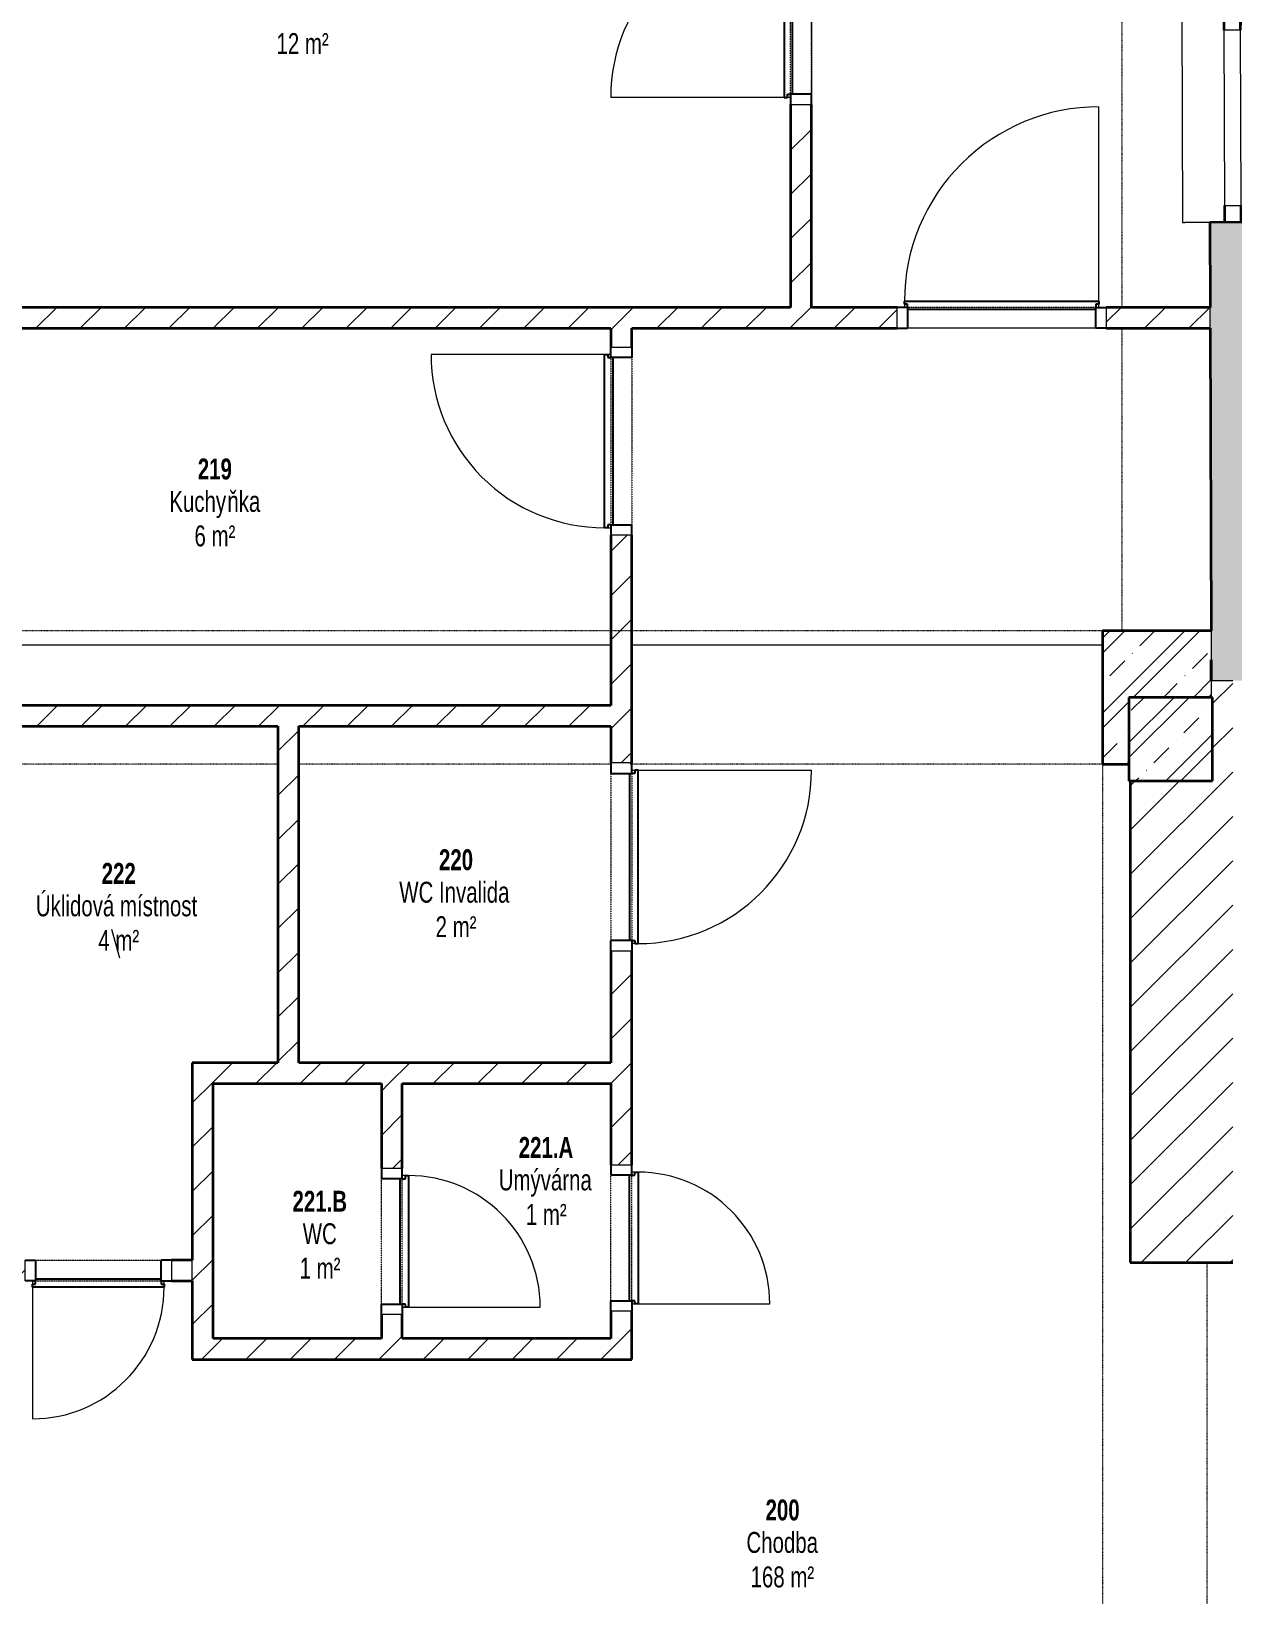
# Model space of a CAD drawing. Header units: millimetres. Extents: x 48671 to 278361, y -45352 to 20466.
# Drawn here: x 72503 to 78250, y -21783 to -14301 of the extents above; entities that cross this region are included whole.
import ezdxf

# ---------------------------------------------------------------- set-up
doc = ezdxf.new("R2010")
doc.units = ezdxf.units.MM
doc.linetypes.add('Dash dot dot', pattern=[5, 2, -1, 0, -1, 0, -1])
doc.linetypes.add('Čerchovaná se dvěma tečkami', pattern=[2.59, 1, -0.53, 0, -0.53, 0, -0.53])
for name, color, linetype, lineweight in [('A-AREA-IDEN', 2, 'Continuous', 9), ('A-DETL', 90, 'Continuous', 13), ('A-DOOR', 31, 'Continuous', 13), ('A-DOOR-FRAM', 31, 'Continuous', 25), ('A-FLOR', 192, 'Continuous', 13), ('A-GENM', 13, 'Continuous', 13), ('A-GLAZ', 151, 'Continuous', 13), ('A-WALL', 113, 'Continuous', 13), ('A-WALL-PATT', 111, 'Continuous', 35), ('S-COLS', 52, 'Continuous', 13)]:
    doc.layers.add(name, color=color, linetype=linetype, lineweight=lineweight)
doc.styles.add('Arial_1', font='arial.ttf', dxfattribs={"width": 0.7, "height": 100})
doc.styles.add('Arial_B', font='arialbd.ttf', dxfattribs={"width": 0.7, "height": 100})
pattern_1 = [(45, (0, 0), (-106.06602, 106.06602), [])]

# ---------------------------------------------------------------- blocks, each defined once
blk = doc.blocks.new('DVERE_1k_oblozka - DD03_01_800x1970_koupelna-1549489-1NP_NÁVRH B')
at = {"layer": 'A-DOOR'}
for p, q in [((-415, 47.1), (-415, 907.1)), ((305, 77.1), (-305, 77.1)), ((415, 77.1), (415, 47.1)), ((-400, 47.1), (-450, 47.1)), ((-450, 47.1), (-450, -52.9)), ((-400, -52.9), (-400, 47.1)), ((450, 47.1), (400, 47.1)), ((400, 47.1), (400, -52.9)), ((450, -52.9), (450, 47.1)), ((-450, -52.9), (-400, -52.9)), ((400, -52.9), (450, -52.9))]:
    blk.add_line(p, q, dxfattribs=at)
at = {"layer": 'A-DOOR', "lineweight": 25}
for p, q in [((415, 77.1), (-415, 77.1)), ((-415, 77.1), (-415, 62.1)), ((415, 62.1), (415, 77.1)), ((-415, 62.1), (-400, 62.1)), ((-400, 62.1), (-400, 47.1)), ((-400, 37.1), (400, 37.1)), ((400, 47.1), (400, 62.1)), ((400, 62.1), (415, 62.1))]:
    blk.add_line(p, q, dxfattribs=at)
at = {"layer": 'A-DOOR', "linetype": 'Čerchovaná se dvěma tečkami'}
for p, q in [((-400, 47.1), (400, 47.1)), ((-400, -52.9), (400, -52.9))]:
    blk.add_line(p, q, dxfattribs=at)
at = {"layer": 'A-DOOR'}
blk.add_arc((-415, 77.1), 830, 360, 90, dxfattribs=at)
at = {"layer": 'A-DOOR-FRAM'}
for p, q in [((-400, 47.1), (-450, 47.1)), ((-400, -52.9), (-400, 47.1)), ((400, 47.1), (400, -52.9)), ((400, 47.1), (450, 47.1)), ((-450, -52.9), (-400, -52.9)), ((450, -52.9), (400, -52.9))]:
    blk.add_line(p, q, dxfattribs=at)
blk = doc.blocks.new('DVERE_1k_oblozka - DD03_01_600x1970_koupelna-1549511-1NP_NÁVRH B')
at = {"layer": 'A-DOOR'}
for p, q in [((-350, 52.9), (-300, 52.9)), ((-350, -47.1), (-350, 52.9)), ((-300, 52.9), (-300, -47.1)), ((300, 52.9), (350, 52.9)), ((300, -47.1), (300, 52.9)), ((350, 52.9), (350, -47.1)), ((-300, -47.1), (-350, -47.1)), ((-315, -47.1), (-315, -707.1)), ((350, -47.1), (300, -47.1)), ((315, -77.1), (315, -47.1)), ((205, -77.1), (-205, -77.1))]:
    blk.add_line(p, q, dxfattribs=at)
at = {"layer": 'A-DOOR', "linetype": 'Čerchovaná se dvěma tečkami'}
for p, q in [((-300, 52.9), (300, 52.9)), ((-300, -47.1), (300, -47.1))]:
    blk.add_line(p, q, dxfattribs=at)
at = {"layer": 'A-DOOR', "lineweight": 25}
for p, q in [((-315, -62.1), (-300, -62.1)), ((-315, -77.1), (-315, -62.1)), ((-300, -37.1), (300, -37.1)), ((-300, -62.1), (-300, -47.1)), ((300, -47.1), (300, -62.1)), ((300, -62.1), (315, -62.1)), ((315, -62.1), (315, -77.1)), ((315, -77.1), (-315, -77.1))]:
    blk.add_line(p, q, dxfattribs=at)
at = {"layer": 'A-DOOR'}
blk.add_arc((-315, -77.1), 630, 270, 0, dxfattribs=at)
at = {"layer": 'A-DOOR-FRAM'}
for p, q in [((-350, 52.9), (-300, 52.9)), ((-300, 52.9), (-300, -47.1)), ((300, -47.1), (300, 52.9)), ((350, 52.9), (300, 52.9)), ((-300, -47.1), (-350, -47.1)), ((300, -47.1), (350, -47.1))]:
    blk.add_line(p, q, dxfattribs=at)
blk = doc.blocks.new('DVERE_1k_oblozka - DD03_01_800x1970_koupelna-1549510-1NP_NÁVRH B')
at = {"layer": 'A-DOOR'}
for p, q in [((-450, 52.9), (-400, 52.9)), ((-450, -47.1), (-450, 52.9)), ((-400, 52.9), (-400, -47.1)), ((400, 52.9), (450, 52.9)), ((400, -47.1), (400, 52.9)), ((450, 52.9), (450, -47.1)), ((-400, -47.1), (-450, -47.1)), ((-415, -47.1), (-415, -907.1)), ((450, -47.1), (400, -47.1)), ((415, -77.1), (415, -47.1)), ((305, -77.1), (-305, -77.1))]:
    blk.add_line(p, q, dxfattribs=at)
at = {"layer": 'A-DOOR', "linetype": 'Čerchovaná se dvěma tečkami'}
for p, q in [((-400, 52.9), (400, 52.9)), ((-400, -47.1), (400, -47.1))]:
    blk.add_line(p, q, dxfattribs=at)
at = {"layer": 'A-DOOR', "lineweight": 25}
for p, q in [((-415, -62.1), (-400, -62.1)), ((-415, -77.1), (-415, -62.1)), ((-400, -37.1), (400, -37.1)), ((-400, -62.1), (-400, -47.1)), ((400, -47.1), (400, -62.1)), ((400, -62.1), (415, -62.1)), ((415, -62.1), (415, -77.1)), ((415, -77.1), (-415, -77.1))]:
    blk.add_line(p, q, dxfattribs=at)
at = {"layer": 'A-DOOR'}
blk.add_arc((-415, -77.1), 830, 270, 0, dxfattribs=at)
at = {"layer": 'A-DOOR-FRAM'}
for p, q in [((-450, 52.9), (-400, 52.9)), ((-400, 52.9), (-400, -47.1)), ((400, -47.1), (400, 52.9)), ((450, 52.9), (400, 52.9)), ((-400, -47.1), (-450, -47.1)), ((400, -47.1), (450, -47.1))]:
    blk.add_line(p, q, dxfattribs=at)
blk = doc.blocks.new('DVERE_1k_oblozka - DD03_01_900x1970_koupelna-1549518-1NP_NÁVRH B')
at = {"layer": 'A-DOOR'}
for p, q in [((-500, 52.9), (-450, 52.9)), ((-500, -47.1), (-500, 52.9)), ((-450, 52.9), (-450, -47.1)), ((450, 52.9), (500, 52.9)), ((450, -47.1), (450, 52.9)), ((500, 52.9), (500, -47.1)), ((-450, -47.1), (-500, -47.1)), ((-465, -47.1), (-465, -1007.1)), ((500, -47.1), (450, -47.1)), ((465, -77.1), (465, -47.1)), ((355, -77.1), (-355, -77.1))]:
    blk.add_line(p, q, dxfattribs=at)
at = {"layer": 'A-DOOR', "linetype": 'Čerchovaná se dvěma tečkami'}
for p, q in [((-450, 52.9), (450, 52.9)), ((-450, -47.1), (450, -47.1))]:
    blk.add_line(p, q, dxfattribs=at)
at = {"layer": 'A-DOOR', "lineweight": 25}
for p, q in [((-465, -62.1), (-450, -62.1)), ((-465, -77.1), (-465, -62.1)), ((-450, -37.1), (450, -37.1)), ((-450, -62.1), (-450, -47.1)), ((450, -47.1), (450, -62.1)), ((450, -62.1), (465, -62.1)), ((465, -62.1), (465, -77.1)), ((465, -77.1), (-465, -77.1))]:
    blk.add_line(p, q, dxfattribs=at)
at = {"layer": 'A-DOOR'}
blk.add_arc((-465, -77.1), 930, 270, 0, dxfattribs=at)
at = {"layer": 'A-DOOR-FRAM'}
for p, q in [((-500, 52.9), (-450, 52.9)), ((-450, 52.9), (-450, -47.1)), ((450, -47.1), (450, 52.9)), ((500, 52.9), (450, 52.9)), ((-450, -47.1), (-500, -47.1)), ((450, -47.1), (500, -47.1))]:
    blk.add_line(p, q, dxfattribs=at)
blk = doc.blocks.new('OKNO_1k_nadsvetlik - OKNO_1k_nadsvetlik_1000 x 1500-V39-1NP_NÁVRH B')
at = {"layer": 'A-GLAZ'}
h = blk.add_hatch(dxfattribs=at)
h.set_pattern_fill('FP_89', color=256, style=0, pattern_type=2)
h.set_pattern_definition([(89.818, (-14963.73, -78191.353), (-43.061545, 75.137164), [50, -100]), (149.818, (-14963.57, -78141.353), (-86.601465, 0.27619), [50, -100]), (29.818, (-14963.57, -78141.353), (43.53992, 74.860973), [50, -100])])
h.paths.add_polyline_path([(500, 50), (500, 100), (450, 100), (450, 50), (499.8, 50)])
h.paths.add_polyline_path([(-450, 50), (-450, 100), (-500, 100), (-499.5, 50), (-470.2, 50)])
at = {"layer": 'A-GLAZ', "lineweight": 35}
for p, q in [((-450, 50), (-450, 100)), ((450, 100), (450, 50)), ((-500, 50), (-450, 50)), ((-420, 50), (-500, 50)), ((500, 50), (420, 50)), ((450, 50), (500, 50)), ((-500, -30), (-420, -30)), ((420, -30), (500, -30))]:
    blk.add_line(p, q, dxfattribs=at)
at = {"layer": 'A-GLAZ'}
for p, q in [((420, 50), (-420, 50)), ((-420, 50), (-420, -30)), ((420, -30), (420, 50)), ((-420, -30), (420, -30))]:
    blk.add_line(p, q, dxfattribs=at)
blk = doc.blocks.new('parapet s nosem_vnitní - parapet s nosem_vnitní-1280344-1NP_NÁVRH B')
at = {"layer": 'A-GENM'}
for p, q in [((-500, -190), (-500, -70)), ((500, -70), (500, -190)), ((-500, -190), (-500, -200)), ((-500, -200), (500, -200)), ((500, -200), (500, -190))]:
    blk.add_line(p, q, dxfattribs=at)
blk = doc.blocks.new('DVERE_1k_oblozka - DD03_01_600x1970_koupelna-1549522-1NP_NÁVRH B')
at = {"layer": 'A-DOOR'}
for p, q in [((-350, 52.9), (-300, 52.9)), ((-350, -47.1), (-350, 52.9)), ((-300, 52.9), (-300, -47.1)), ((300, 52.9), (350, 52.9)), ((300, -47.1), (300, 52.9)), ((350, 52.9), (350, -47.1)), ((-300, -47.1), (-350, -47.1)), ((-315, -47.1), (-315, -707.1)), ((350, -47.1), (300, -47.1)), ((315, -77.1), (315, -47.1)), ((205, -77.1), (-205, -77.1))]:
    blk.add_line(p, q, dxfattribs=at)
at = {"layer": 'A-DOOR', "linetype": 'Čerchovaná se dvěma tečkami'}
for p, q in [((-300, 52.9), (300, 52.9)), ((-300, -47.1), (300, -47.1))]:
    blk.add_line(p, q, dxfattribs=at)
at = {"layer": 'A-DOOR', "lineweight": 25}
for p, q in [((-315, -62.1), (-300, -62.1)), ((-315, -77.1), (-315, -62.1)), ((-300, -37.1), (300, -37.1)), ((-300, -62.1), (-300, -47.1)), ((300, -47.1), (300, -62.1)), ((300, -62.1), (315, -62.1)), ((315, -62.1), (315, -77.1)), ((315, -77.1), (-315, -77.1))]:
    blk.add_line(p, q, dxfattribs=at)
at = {"layer": 'A-DOOR'}
blk.add_arc((-315, -77.1), 630, 270, 0, dxfattribs=at)
at = {"layer": 'A-DOOR-FRAM'}
for p, q in [((-350, 52.9), (-300, 52.9)), ((-300, 52.9), (-300, -47.1)), ((300, -47.1), (300, 52.9)), ((350, 52.9), (300, 52.9)), ((-300, -47.1), (-350, -47.1)), ((300, -47.1), (350, -47.1))]:
    blk.add_line(p, q, dxfattribs=at)
blk = doc.blocks.new('Betonový čtvercový sloup - 400 x 400-V84-1NP_NÁVRH B')
at = {"layer": 'S-COLS'}
h = blk.add_hatch(dxfattribs=at)
h.set_pattern_fill('FP_141', color=256, style=0, pattern_type=2)
h.set_pattern_definition([(45, (-77953.28, 17688.34), (-179.6051, 179.6051), []), (45, (-77881.44, 17688.34), (-179.6051, 179.6051), []), (45, (-77737.76, 17688.34), (-107.7631, 251.4472), [101.6, -50.8, 1.676, -49.124])])
h.paths.add_polyline_path([(200, -200), (200, 200), (-200, 200), (-200, -200)])
at = {"layer": 'S-COLS', "lineweight": 35}
for p, q in [((200, 200), (-200, 200)), ((-200, 200), (-200, -200)), ((200, -200), (200, 200)), ((-200, -200), (200, -200))]:
    blk.add_line(p, q, dxfattribs=at)

msp = doc.modelspace()

# ---------------------------------------------------------------- hatches: boundary and pattern name
at = {"layer": 'A-WALL-PATT', "lineweight": 13}
h = msp.add_hatch(dxfattribs=at)
h.set_pattern_fill('FP_7', color=256, angle=45, style=0, pattern_type=2)
h.set_pattern_definition([(135.182, (78326.96, -11070.65), (-143.227, -144.14), []), (90.182, (78258.93, -10841.92), (-144.1397, 143.227), [25.4, -261.968]), (135.182, (78258.85, -10816.52), (-143.227, -144.14), [25.4, -177.8]), (180.182, (78240.83, -10798.62), (-143.227, -144.1397), [25.4, -261.968]), (225.182, (78215.43, -10798.7), (144.14, -143.227), [25.4, -177.8]), (90.182, (78197.61, -10842.11), (-144.1397, 143.227), [25.4, -261.968]), (135.182, (78215.63, -10860.02), (-143.227, -144.14), [25.4, -177.8]), (180.182, (78241.03, -10859.94), (-143.227, -144.1397), [25.4, -261.968]), (225.182, (78258.93, -10841.92), (144.14, -143.227), [25.4, -177.8]), (135.182, (78174.18, -10775.6), (-143.227, -144.14), [50.8, -152.4])])
h.paths.add_polyline_path([(78249.8, -17408.3), (78347.1, -17408.3), (78340.1, -15214.6), (78140.1, -15215.3), (78147.1, -17408.3)])
h.paths.add_polyline_path([(78137, -14215.3), (78337, -14214.6), (78333.8, -13219.6), (78133.8, -13220.3), (78137, -14214.6)])
h.paths.add_polyline_path([(78130.6, -12220.3), (78330.6, -12219.6), (78327.4, -11219.7), (78127.4, -11220.3), (78130.6, -12219.6)])
h.paths.add_polyline_path([(78124.3, -10220.3), (78324.3, -10219.7), (78321.1, -9214.7), (78121.1, -9215.3), (78124.3, -10219.7)])
h.paths.add_polyline_path([(78117.9, -8215.3), (78317.9, -8214.7), (78314.7, -7214.7), (78114.7, -7215.3), (78117.9, -8214.7)])
h.paths.add_polyline_path([(78111.5, -6215.3), (78311.5, -6214.7), (78308.1, -5211.6), (78108.3, -5213.1), (78111.5, -6214.7)])
h = msp.add_hatch(dxfattribs=at)
h.set_pattern_fill('FP_21', color=256, style=0, pattern_type=2)
h.set_pattern_definition(pattern_1)
h.paths.add_polyline_path([(76134.6, -15621.9), (76234.6, -15621.9), (76234.6, -14651.9), (76134.6, -14651.9), (76134.6, -14904.6)])
h.paths.add_polyline_path([(76134.6, -13751.9), (76234.6, -13751.9), (76234.6, -12711.9), (76134.6, -12711.9), (76134.6, -12892.6)])
h.paths.add_polyline_path([(76234.6, -11811.9), (76234.6, -5528.2), (76134.6, -5528.2), (76134.6, -11811.9), (76186, -11811.9)])
h = msp.add_hatch(dxfattribs=at)
h.set_pattern_fill('FP_21', color=256, style=0, pattern_type=2)
h.set_pattern_definition(pattern_1)
h.paths.add_polyline_path([(77698.1, -15721.9), (78141.8, -15721.9), (78141.4, -15621.9), (77644.6, -15621.9), (77644.6, -15721.9)])
h.paths.add_polyline_path([(76186, -15721.9), (76644.6, -15721.9), (76644.6, -15621.9), (71705.3, -15621.9), (71705.8, -15721.9), (75375.2, -15721.9)])
h = msp.add_hatch(dxfattribs=at)
h.set_pattern_fill('FP_21', color=256, style=0, pattern_type=2)
h.set_pattern_definition(pattern_1)
h.paths.add_polyline_path([(75375.2, -20656.9), (75375.2, -20425.4), (75275.2, -20425.4), (75275.2, -20656.9)])
h.paths.add_polyline_path([(75275.2, -19725.4), (75375.2, -19725.4), (75375.2, -18701.9), (75275.2, -18701.9), (75275.2, -19336.9)])
h.paths.add_polyline_path([(75275.2, -17801.9), (75375.2, -17801.9), (75375.2, -16711.9), (75275.2, -16711.9), (75275.2, -17626.9)])
h.paths.add_polyline_path([(75275.2, -15811.9), (75375.2, -15811.9), (75375.2, -15721.9), (75275.2, -15721.9)])
h = msp.add_hatch(dxfattribs=at)
h.set_pattern_fill('FP_28', color=256, angle=45, style=0, pattern_type=2)
h.set_pattern_definition([(45, (0, 0), (-179.6051, 179.6051), []), (45, (71.84, -6e-14), (-179.6051, 179.6051), []), (45, (215.53, -2e-13), (-107.7631, 251.4472), [101.6, -50.8, 1.676, -49.124])])
h.paths.add_polyline_path([(77753.3, -17808.3), (77753.3, -17488.3), (78146.8, -17488.3), (78146.4, -17169.9), (77626.8, -17169.9), (77626.8, -17808.3)])
h = msp.add_hatch(dxfattribs=at)
h.set_pattern_fill('FP_21', color=256, style=0, pattern_type=2)
h.set_pattern_definition(pattern_1)
h.paths.add_polyline_path([(78249.8, -20193), (78249.8, -17408.3), (78146.8, -17408.3), (78147.1, -17488.3), (78153.3, -17488.3), (78153.3, -17888.3), (77759.8, -17888.3), (77759.8, -20193)])
h = msp.add_hatch(dxfattribs=at)
h.set_pattern_fill('FP_21', color=256, style=0, pattern_type=2)
h.set_pattern_definition(pattern_1)
h.paths.add_polyline_path([(75275.2, -17626.9), (75275.2, -17526.9), (72115.3, -17526.9), (72115.3, -17626.9), (74673.8, -17626.9)])
h.paths.add_polyline_path([(71715.3, -17626.9), (71715.3, -17526.9), (71714.1, -17526.9), (71714.6, -17626.9)])
h = msp.add_hatch(dxfattribs=at)
h.set_pattern_fill('FP_21', color=256, style=0, pattern_type=2)
h.set_pattern_definition(pattern_1)
h.paths.add_polyline_path([(73782.4, -19236.9), (73782.4, -17626.9), (73682.4, -17626.9), (73682.4, -19236.9)])
h = msp.add_hatch(dxfattribs=at)
h.set_pattern_fill('FP_21', color=256, style=0, pattern_type=2)
h.set_pattern_definition(pattern_1)
h.paths.add_polyline_path([(73272.4, -20556.9), (73372.4, -20556.9), (73372.4, -19236.9), (73272.4, -19236.9), (73272.4, -20280.9)])
h = msp.add_hatch(dxfattribs=at)
h.set_pattern_fill('FP_21', color=256, style=0, pattern_type=2)
h.set_pattern_definition(pattern_1)
h.paths.add_polyline_path([(75275.2, -19336.9), (75275.2, -19236.9), (73372.4, -19236.9), (73372.4, -19336.9), (74673.8, -19336.9)])
h = msp.add_hatch(dxfattribs=at)
h.set_pattern_fill('FP_21', color=256, style=0, pattern_type=2)
h.set_pattern_definition(pattern_1)
h.paths.add_polyline_path([(74177.4, -20556.9), (74277.4, -20556.9), (74277.4, -20441.9), (74177.4, -20441.9)])
h.paths.add_polyline_path([(74177.4, -19741.9), (74277.4, -19741.9), (74277.4, -19336.9), (74177.4, -19336.9)])
h = msp.add_hatch(dxfattribs=at)
h.set_pattern_fill('FP_21', color=256, style=0, pattern_type=2)
h.set_pattern_definition(pattern_1)
h.paths.add_polyline_path([(73272.4, -20280.9), (73272.4, -20180.9), (73173.5, -20180.9), (73173.5, -20280.9)])
h.paths.add_polyline_path([(72473.5, -20280.9), (72473.5, -20180.9), (71701.8, -20180.9), (71701.8, -20280.9), (72109.4, -20280.9)])
h = msp.add_hatch(dxfattribs=at)
h.set_pattern_fill('FP_21', color=256, style=0, pattern_type=2)
h.set_pattern_definition(pattern_1)
h.paths.add_polyline_path([(75275.2, -20656.9), (75275.2, -20556.9), (73272.4, -20556.9), (73272.4, -20656.9), (74673.8, -20656.9)])

# ---------------------------------------------------------------- linework, layer by layer
at = {"layer": 'A-AREA-IDEN'}
msp.add_line((72887.1, -18597.4), (72924.4, -18734), dxfattribs=at)
at = {"layer": 'A-DETL', "linetype": 'Dash dot dot'}
for p, q in [((77720, -11928.2), (77720, -15621.9)), ((77720, -15721.9), (77720, -17169.9)), ((77626.8, -17169.9), (72240, -17169.9)), ((73682.4, -17808.3), (72240, -17808.3)), ((75275.2, -17808.3), (73782.4, -17808.3)), ((77626.8, -17808.3), (75366.8, -17808.3)), ((77626.8, -17808.3), (77626.8, -23548.3)), ((78128.3, -23548.4), (78128.3, -20193))]:
    msp.add_line(p, q, dxfattribs=at)
at = {"layer": 'A-FLOR', "color": 11}
for p, q in [((75275.2, -17238.3), (71792.8, -17238.3)), ((77626.8, -17238.3), (75375.2, -17238.3))]:
    msp.add_line(p, q, dxfattribs=at)
at = {"layer": 'A-WALL'}
for p, q in [((76234.6, -13801.9), (76234.6, -14601.9)), ((78141.8, -15721.9), (78141.4, -15621.9)), ((77594.6, -15721.9), (76694.6, -15721.9)), ((78146.8, -17169.9), (78146.4, -17169.9)), ((78146.8, -17169.9), (78146.8, -17308.3)), ((78146.8, -17408.3), (78146.8, -17488.3)), ((78147.1, -17408.3), (78249.8, -17408.3)), ((73272.4, -20280.9), (73272.4, -20180.9))]:
    msp.add_line(p, q, dxfattribs=at)
at = {"layer": 'A-WALL', "lineweight": 35}
for p, q in [((76134.6, -14651.9), (76134.6, -15621.9)), ((76234.6, -15621.9), (76234.6, -14651.9)), ((78340.1, -15214.6), (78140.1, -15215.3)), ((78140.1, -15215.3), (78141.4, -15621.9)), ((76134.6, -15621.9), (71705.3, -15621.9)), ((76644.6, -15621.9), (76234.6, -15621.9)), ((78141.4, -15621.9), (77644.6, -15621.9)), ((71705.8, -15721.9), (75275.2, -15721.9)), ((75275.2, -15721.9), (75275.2, -15811.9)), ((75375.2, -15721.9), (76644.6, -15721.9)), ((75375.2, -15811.9), (75375.2, -15721.9)), ((77644.6, -15721.9), (78141.8, -15721.9)), ((78141.8, -15721.9), (78146.4, -17169.9)), ((75275.2, -16711.9), (75275.2, -17526.9)), ((75375.2, -17801.9), (75375.2, -16711.9)), ((78146.4, -17169.9), (77626.8, -17169.9)), ((77626.8, -17169.9), (77626.8, -17808.3)), ((78146.8, -17308.3), (78147.1, -17408.3)), ((78146.8, -17408.3), (78146.8, -17308.3)), ((78147.1, -17408.3), (78146.8, -17408.3)), ((75275.2, -17526.9), (72115.3, -17526.9)), ((72115.3, -17626.9), (73682.4, -17626.9)), ((73682.4, -17626.9), (73682.4, -19236.9)), ((73782.4, -17626.9), (75275.2, -17626.9)), ((73782.4, -19236.9), (73782.4, -17626.9)), ((75275.2, -17626.9), (75275.2, -17801.9)), ((77626.8, -17808.3), (77753.3, -17808.3)), ((77759.8, -17888.3), (77759.8, -20193)), ((75275.2, -18701.9), (75275.2, -19236.9)), ((75375.2, -19725.4), (75375.2, -18701.9)), ((73272.4, -19236.9), (73272.4, -20180.9)), ((73682.4, -19236.9), (73272.4, -19236.9)), ((75275.2, -19236.9), (73782.4, -19236.9)), ((73372.4, -20556.9), (73372.4, -19336.9)), ((73372.4, -19336.9), (74177.4, -19336.9)), ((74177.4, -19336.9), (74177.4, -19741.9)), ((74277.4, -19741.9), (74277.4, -19336.9)), ((74277.4, -19336.9), (75275.2, -19336.9)), ((75275.2, -19336.9), (75275.2, -19725.4)), ((73272.4, -20180.9), (73173.5, -20180.9)), ((77759.8, -20193), (78249.8, -20193)), ((73173.5, -20280.9), (73272.4, -20280.9)), ((73272.4, -20280.9), (73272.4, -20656.9)), ((75275.2, -20425.4), (75275.2, -20556.9)), ((75375.2, -20656.9), (75375.2, -20425.4)), ((74177.4, -20441.9), (74177.4, -20556.9)), ((74277.4, -20556.9), (74277.4, -20441.9)), ((74177.4, -20556.9), (73372.4, -20556.9)), ((75275.2, -20556.9), (74277.4, -20556.9)), ((73272.4, -20656.9), (75375.2, -20656.9))]:
    msp.add_line(p, q, dxfattribs=at)

# ---------------------------------------------------------------- block references
at = {"layer": 'A-DOOR'}
for name, p, rotation in [('DVERE_1k_oblozka - DD03_01_800x1970_koupelna-1549489-1NP_NÁVRH B', (76181.8, -14201.9), 90), ('DVERE_1k_oblozka - DD03_01_900x1970_koupelna-1549518-1NP_NÁVRH B', (77144.6, -15669.1), 180), ('DVERE_1k_oblozka - DD03_01_800x1970_koupelna-1549510-1NP_NÁVRH B', (75322.4, -16261.9), 270), ('DVERE_1k_oblozka - DD03_01_800x1970_koupelna-1549489-1NP_NÁVRH B', (75328.1, -18251.9), 270), ('DVERE_1k_oblozka - DD03_01_600x1970_koupelna-1549511-1NP_NÁVRH B', (74230.3, -20091.9), 90), ('DVERE_1k_oblozka - DD03_01_600x1970_koupelna-1549511-1NP_NÁVRH B', (75328.1, -20075.4), 90)]:
    msp.add_blockref(name, p, dxfattribs=dict(at, rotation=rotation))
msp.add_blockref('DVERE_1k_oblozka - DD03_01_600x1970_koupelna-1549522-1NP_NÁVRH B', (72823.5, -20233.7), dxfattribs=at)
at = {"layer": 'A-GENM', "rotation": 270.1822411447607}
msp.add_blockref('parapet s nosem_vnitní - parapet s nosem_vnitní-1280344-1NP_NÁVRH B', (78208.6, -14715), dxfattribs=at)
at = {"layer": 'A-GLAZ', "rotation": 270.1822411447607}
msp.add_blockref('OKNO_1k_nadsvetlik - OKNO_1k_nadsvetlik_1000 x 1500-V39-1NP_NÁVRH B', (78238.6, -14715), dxfattribs=at)
at = {"layer": 'S-COLS'}
msp.add_blockref('Betonový čtvercový sloup - 400 x 400-V84-1NP_NÁVRH B', (77953.3, -17688.3), dxfattribs=at)

# ---------------------------------------------------------------- texts
at = {"layer": 'A-AREA-IDEN', "lineweight": 18, "char_height": 100, "attachment_point": 1}
for s, insert, width, style in [('12 m²', (73675.9, -14309.6), 308.65, 'Arial_1'), ('219', (73299.6, -16345.3), 202.025, 'Arial_B'), ('Kuchy', (73163.1, -16500.6), 336.709, 'Arial_1'), ('ňka', (73440.9, -16500.6), 196.413, 'Arial_1'), ('6 m²', (73283.5, -16665.6), 241.308, 'Arial_1'), ('220', (74453, -18215.4), 202.025, 'Arial_B'), ('222', (72839.8, -18280.7), 202.025, 'Arial_B'), ('WC Invalida', (74263.1, -18370.7), 662.194, 'Arial_1'), ('Úklidová místnost', (72525, -18435.9), 965.232, 'Arial_1'), ('2 m²', (74436.9, -18535.7), 241.308, 'Arial_1'), ('4 m²', (72823.7, -18600.9), 241.308, 'Arial_1'), ('221.A', (74834.6, -19592.2), 322.679, 'Arial_B'), ('Umývárna', (74738.7, -19747.5), 555.569, 'Arial_1'), ('221.B', (73752.5, -19849.7), 322.679, 'Arial_B'), ('1 m²', (74868.4, -19912.5), 241.308, 'Arial_1'), ('WC', (73801.4, -20005), 204.831, 'Arial_1'), ('1 m²', (73786.3, -20170), 241.308, 'Arial_1'), ('200', (76015.3, -21327), 202.025, 'Arial_B'), ('Chodba', (75923.7, -21482.3), 423.692, 'Arial_1'), ('168 m²', (75943.5, -21647.3), 375.991, 'Arial_1')]:
    msp.add_mtext(s, dxfattribs=dict(at, insert=insert, width=width, style=style))

doc.saveas('drawing.dxf')
